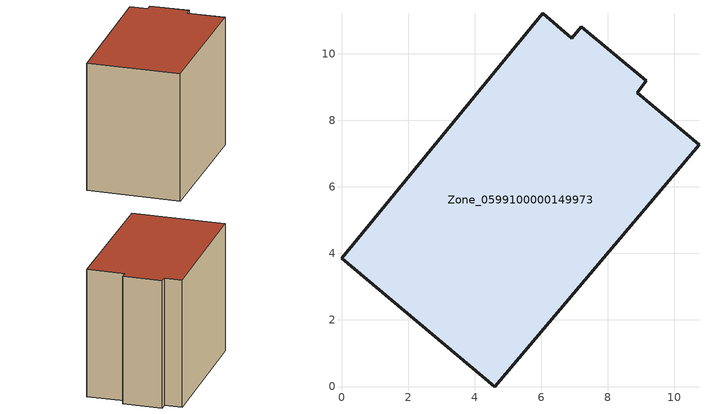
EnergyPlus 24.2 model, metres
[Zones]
Zone_0599100000149973
 floor ground (C_G): 4.61,0 0,3.85 6.04,11.21 6.92,10.47 7.21,10.81 9.16,9.18 8.88,8.83 10.74,7.27 z0
 wall outside (C_F): 0,3.85 4.61,0 10.74,7.27 8.88,8.83 9.16,9.18 7.21,10.81 6.92,10.47 6.04,11.21 0,3.85 z0:8.44
 roof outside (C_R): 9.16,9.18 7.21,10.81 6.92,10.47 6.04,11.21 0,3.85 4.61,0 10.74,7.27 8.88,8.83 z8.44
[BUILDING]
Pand.0599100000149973: North Axis=0; Terrain=City; Loads Convergence Tolerance Value=0.04; Temperature Convergence Tolerance Value=0.4; Solar Distribution=FullExterior; Maximum Number of Warmup Days=25; Minimum Number of Warmup Days=1
[Site:Location]
Rotterdam.The.Hague.AP_ZH_NLD Design_Conditions: Latitude=51.96; Longitude=4.45; Time Zone=1; Elevation=-4.5
[SITE:GROUNDTEMPERATURE:BUILDINGSURFACE]
18, 18, 18, 18, 18, 18, 18, 18, 18, 18, 18, 18
[MATERIAL] Thermal Absorptance=0.9; Solar Absorptance=0.7; Visible Absorptance=0.7
Name | Roughness | Thickness | Conductivity | Density | Specific Heat
G.TI.1946-1964 | MediumSmooth | 0.15 | 1 | 540 | 1210
F.TI.1946-1964 | Rough | 0.3 | 0.857143 | 1920 | 840
R.TI.1946-1964 | MediumRough | 0.2 | 0.277778 | 1500 | 1000
[CONSTRUCTION]
C_G: G.TI.1946-1964
C_F: F.TI.1946-1964
C_R: R.TI.1946-1964
[ZONE]
Zone_0599100000149973: Type=1; Multiplier=1; Ceiling Height=Autocalculate; Volume=Autocalculate; Floor Area=autocalculate; Part of Total Floor Area=Yes
[ZONEINFILTRATION:DESIGNFLOWRATE]
Infil_Zone_0599100000149973: Zone or ZoneList or Space or SpaceList=Zone_0599100000149973; Schedule=AlwaysOn; Design Flow Rate Calculation Method=Flow/Area; Flow Rate per Floor Area=0.003; Constant Term Coefficient=1; Temperature Term Coefficient=0; Velocity Term Coefficient=0; Velocity Squared Term Coefficient=0
[HVACTEMPLATE:ZONE:IDEALLOADSAIRSYSTEM]
Zone_0599100000149973: Maximum Heating Supply Air Temperature=50; Minimum Cooling Supply Air Temperature=13; Maximum Heating Supply Air Humidity Ratio=0.0156; Minimum Cooling Supply Air Humidity Ratio=0.0077; Heating Limit=NoLimit; Cooling Limit=NoLimit; Dehumidification Control Type=ConstantSensibleHeatRatio; Cooling Sensible Heat Ratio=0.7; Dehumidification Setpoint=60; Humidification Control Type=None; Humidification Setpoint=30; Outdoor Air Method=None; Outdoor Air Flow Rate per Person=0.00944; Outdoor Air Flow Rate per Zone Floor Area=0; Outdoor Air Flow Rate per Zone=0; Demand Controlled Ventilation Type=None; Outdoor Air Economizer Type=NoEconomizer; Heat Recovery Type=None; Sensible Heat Recovery Effectiveness=0.7; Latent Heat Recovery Effectiveness=0.65
[ZONECONTROL:THERMOSTAT]
ThermostatControl_Zone_0599100000149973: Zone or ZoneList=Zone_0599100000149973; Control Type Schedule=DualSetpointControlType; Control 1=Thermostat_Zone_0599100000149973; Temperature Difference Between Cutout And Setpoint=0
[THERMOSTATSETPOINT:DUALSETPOINT]
Thermostat_Zone_0599100000149973: Heating Setpoint Temperature Schedule=HeatingSetpoint_Zone_0599100000149973; Cooling Setpoint Temperature Schedule=CoolingSetpoint_Zone_0599100000149973
[SCHEDULE:COMPACT]
HeatingSetpoint_Zone_0599100000149973: Through: 12/31, For: AllDays, Until: 24:00, 21
CoolingSetpoint_Zone_0599100000149973: Through: 12/31, For: AllDays, Until: 24:00, 24
DualSetpointControlType: Through: 12/31, For: AllDays, Until: 24:00, 4
AlwaysOn: Through: 12/31, For: AllDays, Until: 24:00, 1
